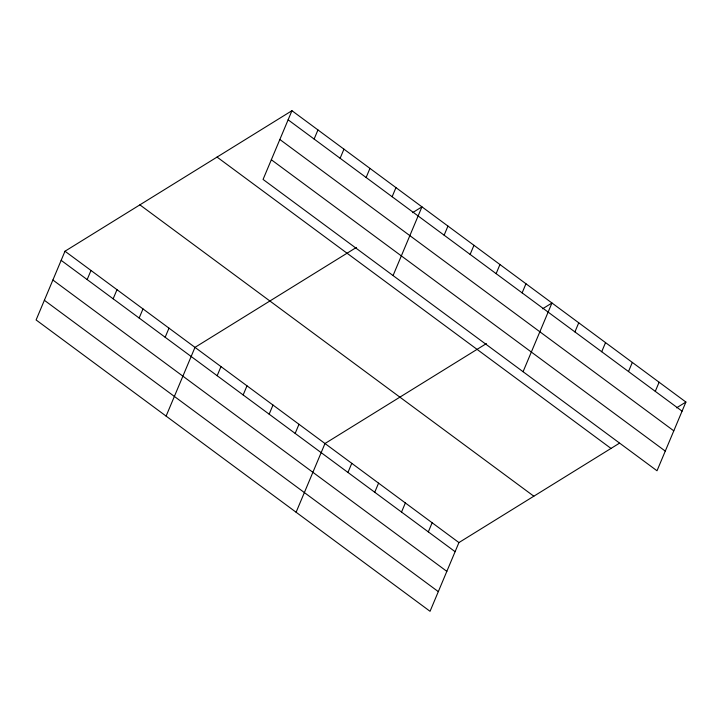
<?xml version="1.0" encoding="UTF-8"?>
<svg xmlns="http://www.w3.org/2000/svg" width="722" height="722" viewBox="0 0 722 722"><rect width="100%" height="100%" fill="white"/><g stroke="black" fill="none" stroke-linecap="round" stroke-linejoin="round"><path stroke-width="1.08" d="M291.95 110.701L263.07 179.426L657.011 470.771L685.9 402.046L291.95 110.701L64.989 251.229L36.1 319.954L430.05 611.299L458.93 542.574L619.431 443.209M87.154 279.576L90.99 270.461M113.155 298.8L116.991 289.693M139.156 318.032L142.992 308.917M165.157 337.264L168.993 328.149M166.105 416.098L194.985 347.372L356.415 247.42M314.124 139.048L317.951 129.933M217.16 375.72L220.986 366.605M340.125 158.271L343.952 149.165M243.161 394.943L246.987 385.837M366.126 177.504L369.953 168.388M269.162 414.175L272.988 405.06M392.127 196.736L395.954 187.621M295.163 433.408L298.989 424.292M393.066 275.569L421.955 206.844L412.596 212.647M296.101 512.241L324.99 443.516L486.42 343.573M444.129 235.192L447.956 226.076M347.95 472.441L351.776 463.334M470.13 254.415L473.957 245.309M374.736 492.26L378.572 483.144M496.122 273.647L499.958 264.532M401.522 512.069L405.358 502.954M522.123 292.879L525.959 283.764M428.317 531.879L432.144 522.764M523.071 371.713L551.96 302.987L542.592 308.79M574.92 331.912L578.746 322.806M601.706 351.731L605.532 342.616M628.492 371.541L632.328 362.426M655.278 391.351L659.114 382.236M676.541 407.849L685.9 402.046M288.123 119.816L682.073 411.161M279.856 139.49L673.797 430.835M271.337 159.752L665.278 451.097M217.051 157.08L611.002 448.425M139.887 204.858L533.829 496.204M64.989 251.229L458.93 542.574M61.153 260.344L455.104 551.689M52.886 280.019L446.837 571.364M44.367 300.28L438.317 591.625"/></g></svg>
